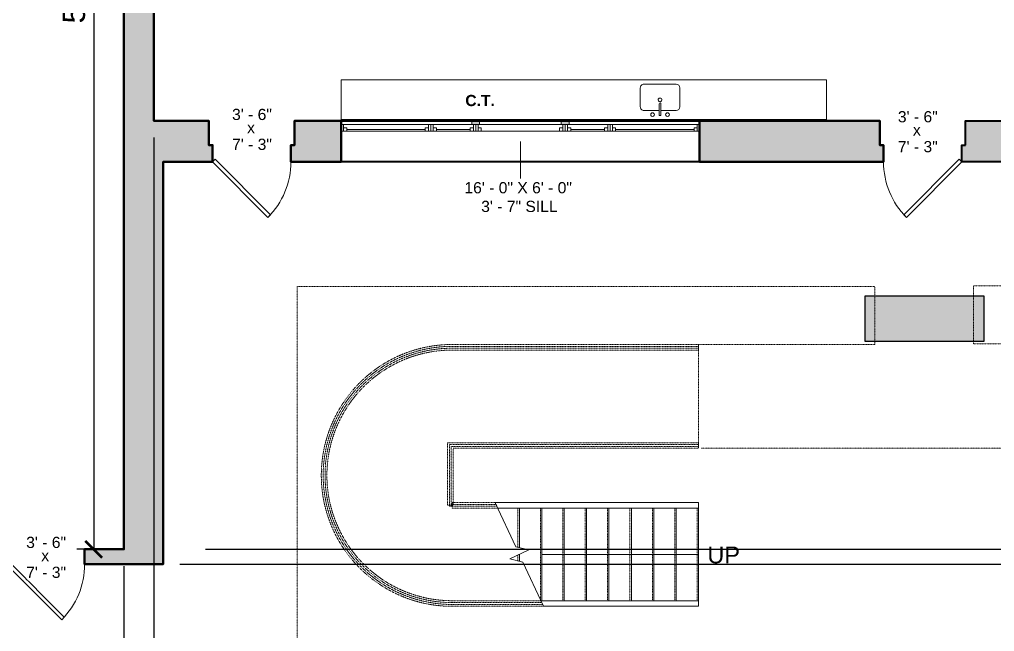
# Model space of a CAD drawing. Header units: inches. Extents: x -2078 to 106214, y -964 to 6385.
# Drawn here: x 10259 to 10781, y 4252 to 4579 of the extents above; entities that cross this region are included whole.
import ezdxf

# ---------------------------------------------------------------- set-up
doc = ezdxf.new("R2010")
doc.units = ezdxf.units.IN
doc.header["$MEASUREMENT"] = 0
doc.linetypes.add('HIDDEN2', pattern=[0.1875, 0.125, -0.0625])
for name, color, linetype, lineweight in [('A-ANNO', 2, 'Continuous', 5), ('A-ANNO-DIMS', 1, 'Continuous', 9), ('A-CASE', 4, 'Continuous', 9), ('A-COLS', 3, 'Continuous', 9), ('A-DETAIL-1', 4, 'Continuous', 40), ('A-DETL-THIN', 151, 'Continuous', 9), ('A-DOOR', 1, 'Continuous', 18), ('A-FIXT', 150, 'Continuous', 9), ('A-HIDDEN', 2, 'HIDDEN2', 18), ('A-RAILING', 4, 'Continuous', 9), ('A-STRS', 4, 'Continuous', 9), ('A-WALL', 3, 'Continuous', 40), ('A-WINDOWS', 2, 'Continuous', 18), ('S-STRS-ANNO', 31, 'Continuous', 9), ('S-STRS-MBND', 31, 'Continuous', 9)]:
    doc.layers.add(name, color=color, linetype=linetype, lineweight=lineweight)
doc.layers.add('A-HATCH', color=9, linetype='Continuous')
doc.styles.add('Arial', font='arial.ttf')
doc.styles.add('Arial_1', font='arial.ttf', dxfattribs={"height": 0.0625})
doc.styles.add('Arial_2', font='arial.ttf', dxfattribs={"height": 3})
doc.styles.add('Arial_B', font='arialbd.ttf', dxfattribs={"height": 4.5})
doc.styles.add('Jay Cad', font='arial.ttf', dxfattribs={"height": 0.125})
doc.dimstyles.new('Jay Cad - DIMS', dxfattribs={"dimtxt": 0.125, "dimasz": 0.09375, "dimexe": 0.09375, "dimexo": 0.09375, "dimgap": 0.046875, "dimtad": 1, "dimdec": 1, "dimzin": 0, "dimdsep": 46, "dimlunit": 4, "dimtxsty": 'Jay Cad', "dimblk": 'ARCHTICK', "dimcen": 0.09, "dimclrd": 1, "dimclre": 1, "dimclrt": 256, "dimadec": 0, "dimazin": 0, "dimtfac": 1, "dimtdec": 1, "dimtofl": 0, "dimtmove": 1, "dimatfit": 3, "dimfxl": 1, "dimtolj": 1, "dimtzin": 0, "dimarcsym": 0})

# ---------------------------------------------------------------- blocks, each defined once
blk = doc.blocks.new('JC_DOOR_SINGLE PANEL - SINGLE DOOR-1460585-Munger Science Center _ Ahmanson Lecture Hall-1st Floor')
at = {"layer": 'A-DOOR', "lineweight": 20}
for p, q in [((-10.11, -32.78), (19.59, -3.09)), ((21, -4.5), (-8.7, -34.2)), ((19.59, -3.09), (21, -4.5)), ((-8.7, -34.2), (-10.11, -32.78))]:
    blk.add_line(p, q, dxfattribs=at)
at = {"layer": 'A-DOOR', "lineweight": 9}
blk.add_arc((21, -4.5), 42, 180, 225, dxfattribs=at)
blk = doc.blocks.new('JC_DOOR_SINGLE PANEL - SINGLE DOOR-1460746-Munger Science Center _ Ahmanson Lecture Hall-1st Floor')
at = {"layer": 'A-DOOR', "lineweight": 20}
for p, q in [((-8.7, 34.2), (-10.11, 32.78)), ((-10.11, 32.78), (19.59, 3.09)), ((21, 4.5), (-8.7, 34.2)), ((19.59, 3.09), (21, 4.5))]:
    blk.add_line(p, q, dxfattribs=at)
at = {"layer": 'A-DOOR', "lineweight": 9}
blk.add_arc((21, 4.5), 42, 135, 180, dxfattribs=at)
blk = doc.blocks.new('JC_OPENING - 36_ x 48_-1461528-Munger Science Center _ Ahmanson Lecture Hall-1st Floor')
at = {"layer": 'A-WINDOWS'}
for p, q in [((-96.32, -11), (-96.32, 11)), ((-96.32, 11), (-26.44, 11)), ((-22.19, 11), (21.54, 11)), ((25.79, 11), (95.68, 11)), ((95.68, 11), (95.68, -11)), ((95.68, -11), (-96.32, -11))]:
    blk.add_line(p, q, dxfattribs=at)
blk = doc.blocks.new('JC_KITCHEN SINK - SINK-1465092-Munger Science Center _ Ahmanson Lecture Hall-1st Floor')
at = {"layer": 'A-FIXT'}
for p, q in [((0.12, 5.64), (-7.95, 5.64)), ((0.12, 7.89), (0.12, 2.09)), ((1.12, 7.89), (1.12, 2.09)), ((9.19, 5.64), (1.12, 5.64)), ((-9.95, 3.64), (-9.95, -6.45)), ((11.19, -6.45), (11.19, 3.64)), ((-7.95, -8.45), (9.19, -8.45))]:
    blk.add_line(p, q, dxfattribs=at)
for centre, radius, start, end in [((-7.95, 3.64), 2, 90, 180), ((-3.38, 7.89), 1, 360, 180), ((-3.38, 7.89), 1, 180, 0), ((0.62, 7.89), 0.5, 360, 180), ((4.62, 7.89), 1, 360, 180), ((4.62, 7.89), 1, 180, 360), ((9.19, 3.64), 2, 360, 90), ((0.62, 0), 1, 360, 180), ((0.62, 0), 1, 180, 0), ((0.62, 2.09), 0.5, 180, 0), ((-7.95, -6.45), 2, 180, 270), ((9.19, -6.45), 2, 270, 0)]:
    blk.add_arc(centre, radius, start, end, dxfattribs=at)
blk = doc.blocks.new('JC_DOOR_SINGLE PANEL - SINGLE DOOR-1467870-Munger Science Center _ Ahmanson Lecture Hall-1st Floor')
at = {"layer": 'A-DOOR', "lineweight": 20}
for p, q in [((-8.7, 33.7), (-10.11, 32.28)), ((-10.11, 32.28), (19.59, 2.59)), ((21, 4), (-8.7, 33.7)), ((19.59, 2.59), (21, 4))]:
    blk.add_line(p, q, dxfattribs=at)
at = {"layer": 'A-DOOR', "lineweight": 9}
blk.add_arc((21, 4), 42, 135, 180, dxfattribs=at)
blk = doc.blocks.new('Railing - Railing-1518711-Munger Science Center _ Ahmanson Lecture Hall-1st Floor')
at = {"layer": 'A-RAILING', "linetype": 'HIDDEN2'}
for p, q in [((1135.15, 46.48), (1268.65, 46.48)), ((1135.15, 13.46), (1135.15, 46.48)), ((1135.15, 46.48), (1268.65, 46.48)), ((1135.15, 13.46), (1135.15, 46.48)), ((1135.15, 46.48), (1268.65, 46.48)), ((1135.15, 13.46), (1135.15, 46.48)), ((1135.15, 46.48), (1268.65, 46.48)), ((1135.15, 13.46), (1135.15, 46.48)), ((1135.15, 46.48), (1268.65, 46.48)), ((1135.15, 13.46), (1135.15, 46.48)), ((1136.15, 45.48), (1268.65, 45.48)), ((1136.15, 14.46), (1136.15, 45.48)), ((1136.15, 45.48), (1268.65, 45.48)), ((1136.15, 14.46), (1136.15, 45.48)), ((1136.15, 45.48), (1268.65, 45.48)), ((1136.15, 14.46), (1136.15, 45.48)), ((1136.15, 45.48), (1268.65, 45.48)), ((1136.15, 14.46), (1136.15, 45.48)), ((1136.15, 45.48), (1268.65, 45.48)), ((1136.15, 14.46), (1136.15, 45.48)), ((1268.65, 46.48), (1268.65, 45.48)), ((1268.65, 46.48), (1268.65, 45.48)), ((1268.65, 46.48), (1268.65, 45.48)), ((1268.65, 46.48), (1268.65, 45.48)), ((1268.65, 46.48), (1268.65, 45.48)), ((1136.65, 13.46), (1135.15, 13.46)), ((1136.65, 13.46), (1135.15, 13.46)), ((1136.65, 13.46), (1135.15, 13.46)), ((1136.65, 13.46), (1135.15, 13.46)), ((1136.65, 13.46), (1135.15, 13.46)), ((1136.65, 14.46), (1136.15, 14.46)), ((1136.65, 14.46), (1136.15, 14.46)), ((1136.65, 14.46), (1136.15, 14.46)), ((1136.65, 14.46), (1136.15, 14.46)), ((1136.65, 14.46), (1136.15, 14.46)), ((1160.15, 14.46), (1136.65, 14.46)), ((1160.15, 14.46), (1136.65, 14.46)), ((1160.15, 14.46), (1136.65, 14.46)), ((1160.15, 14.46), (1136.65, 14.46)), ((1160.15, 14.46), (1136.65, 14.46)), ((1160.61, 13.46), (1136.65, 13.46)), ((1160.61, 13.46), (1136.65, 13.46)), ((1160.61, 13.46), (1136.65, 13.46)), ((1160.61, 13.46), (1136.65, 13.46)), ((1160.61, 13.46), (1136.65, 13.46))]:
    blk.add_line(p, q, dxfattribs=at)
at = {"layer": 'A-RAILING'}
for p, q in [((1160.15, 14.46), (1160.61, 13.46)), ((1160.15, 14.46), (1160.61, 13.46)), ((1160.15, 14.46), (1160.61, 13.46)), ((1160.15, 14.46), (1160.61, 13.46)), ((1160.15, 14.46), (1160.61, 13.46)), ((1160.3, 14.46), (1160.15, 14.46)), ((1160.69, 13.46), (1160.61, 13.46))]:
    blk.add_line(p, q, dxfattribs=at)
blk = doc.blocks.new('Railing - Railing-1518715-Munger Science Center _ Ahmanson Lecture Hall-1st Floor')
at = {"layer": 'A-RAILING', "linetype": 'HIDDEN2'}
for p, q in [((1136.65, 99.09), (1268.65, 99.09)), ((1136.65, 99.09), (1268.65, 99.09)), ((1136.65, 99.09), (1268.65, 99.09)), ((1136.65, 99.09), (1268.65, 99.09)), ((1136.65, 99.09), (1268.65, 99.09)), ((1136.65, 98.09), (1268.65, 98.09)), ((1136.65, 98.09), (1268.65, 98.09)), ((1136.65, 98.09), (1268.65, 98.09)), ((1136.65, 98.09), (1268.65, 98.09)), ((1136.65, 98.09), (1268.65, 98.09)), ((1268.65, 99.09), (1268.65, 98.09)), ((1268.65, 99.09), (1268.65, 98.09)), ((1268.65, 99.09), (1268.65, 98.09)), ((1268.65, 99.09), (1268.65, 98.09)), ((1268.65, 99.09), (1268.65, 98.09)), ((1184.61, -38.16), (1136.65, -38.16)), ((1184.61, -38.16), (1136.65, -38.16)), ((1184.61, -38.16), (1136.65, -38.16)), ((1184.61, -38.16), (1136.65, -38.16)), ((1184.61, -38.16), (1136.65, -38.16)), ((1184.99, -39.16), (1136.65, -39.16)), ((1184.99, -39.16), (1136.65, -39.16)), ((1184.99, -39.16), (1136.65, -39.16)), ((1184.99, -39.16), (1136.65, -39.16)), ((1184.99, -39.16), (1136.65, -39.16))]:
    blk.add_line(p, q, dxfattribs=at)
for points in [[(1136.65, -39.16), (1132.63, -39.16), (1124.58, -38.45), (1112.89, -35.32), (1101.91, -30.2), (1091.99, -23.25), (1083.43, -14.69), (1076.48, -4.77), (1071.36, 6.21), (1068.23, 17.9), (1067.17, 29.97), (1068.23, 42.03), (1071.36, 53.73), (1076.48, 64.71), (1083.43, 74.63), (1091.99, 83.19), (1101.91, 90.14), (1112.89, 95.25), (1124.58, 98.39), (1132.63, 99.09), (1136.65, 99.09)], [(1136.65, -39.16), (1132.63, -39.16), (1124.58, -38.45), (1112.89, -35.32), (1101.91, -30.2), (1091.99, -23.25), (1083.43, -14.69), (1076.48, -4.77), (1071.36, 6.21), (1068.23, 17.9), (1067.17, 29.97), (1068.23, 42.03), (1071.36, 53.73), (1076.48, 64.71), (1083.43, 74.63), (1091.99, 83.19), (1101.91, 90.14), (1112.89, 95.25), (1124.58, 98.39), (1132.63, 99.09), (1136.65, 99.09)], [(1136.65, -39.16), (1132.63, -39.16), (1124.58, -38.45), (1112.89, -35.32), (1101.91, -30.2), (1091.99, -23.25), (1083.43, -14.69), (1076.48, -4.77), (1071.36, 6.21), (1068.23, 17.9), (1067.17, 29.97), (1068.23, 42.03), (1071.36, 53.73), (1076.48, 64.71), (1083.43, 74.63), (1091.99, 83.19), (1101.91, 90.14), (1112.89, 95.25), (1124.58, 98.39), (1132.63, 99.09), (1136.65, 99.09)], [(1136.65, -39.16), (1132.63, -39.16), (1124.58, -38.45), (1112.89, -35.32), (1101.91, -30.2), (1091.99, -23.25), (1083.43, -14.69), (1076.48, -4.77), (1071.36, 6.21), (1068.23, 17.9), (1067.17, 29.97), (1068.23, 42.03), (1071.36, 53.73), (1076.48, 64.71), (1083.43, 74.63), (1091.99, 83.19), (1101.91, 90.14), (1112.89, 95.25), (1124.58, 98.39), (1132.63, 99.09), (1136.65, 99.09)], [(1136.65, -39.16), (1132.63, -39.16), (1124.58, -38.45), (1112.89, -35.32), (1101.91, -30.2), (1091.99, -23.25), (1083.43, -14.69), (1076.48, -4.77), (1071.36, 6.21), (1068.23, 17.9), (1067.17, 29.97), (1068.23, 42.03), (1071.36, 53.73), (1076.48, 64.71), (1083.43, 74.63), (1091.99, 83.19), (1101.91, 90.14), (1112.89, 95.25), (1124.58, 98.39), (1132.63, 99.09), (1136.65, 99.09)], [(1136.65, -38.16), (1132.69, -38.16), (1124.76, -37.46), (1113.23, -34.37), (1102.41, -29.33), (1092.64, -22.48), (1084.2, -14.05), (1077.35, -4.27), (1072.31, 6.55), (1069.22, 18.08), (1068.18, 29.97), (1069.22, 41.86), (1072.31, 53.39), (1077.35, 64.2), (1084.2, 73.98), (1092.64, 82.42), (1102.41, 89.27), (1113.23, 94.31), (1124.76, 97.4), (1132.69, 98.09), (1136.65, 98.09)], [(1136.65, -38.16), (1132.69, -38.16), (1124.76, -37.46), (1113.23, -34.37), (1102.41, -29.33), (1092.64, -22.48), (1084.2, -14.05), (1077.35, -4.27), (1072.31, 6.55), (1069.22, 18.08), (1068.18, 29.97), (1069.22, 41.86), (1072.31, 53.39), (1077.35, 64.2), (1084.2, 73.98), (1092.64, 82.42), (1102.41, 89.27), (1113.23, 94.31), (1124.76, 97.4), (1132.69, 98.09), (1136.65, 98.09)], [(1136.65, -38.16), (1132.69, -38.16), (1124.76, -37.46), (1113.23, -34.37), (1102.41, -29.33), (1092.64, -22.48), (1084.2, -14.05), (1077.35, -4.27), (1072.31, 6.55), (1069.22, 18.08), (1068.18, 29.97), (1069.22, 41.86), (1072.31, 53.39), (1077.35, 64.2), (1084.2, 73.98), (1092.64, 82.42), (1102.41, 89.27), (1113.23, 94.31), (1124.76, 97.4), (1132.69, 98.09), (1136.65, 98.09)], [(1136.65, -38.16), (1132.69, -38.16), (1124.76, -37.46), (1113.23, -34.37), (1102.41, -29.33), (1092.64, -22.48), (1084.2, -14.05), (1077.35, -4.27), (1072.31, 6.55), (1069.22, 18.08), (1068.18, 29.97), (1069.22, 41.86), (1072.31, 53.39), (1077.35, 64.2), (1084.2, 73.98), (1092.64, 82.42), (1102.41, 89.27), (1113.23, 94.31), (1124.76, 97.4), (1132.69, 98.09), (1136.65, 98.09)], [(1136.65, -38.16), (1132.69, -38.16), (1124.76, -37.46), (1113.23, -34.37), (1102.41, -29.33), (1092.64, -22.48), (1084.2, -14.05), (1077.35, -4.27), (1072.31, 6.55), (1069.22, 18.08), (1068.18, 29.97), (1069.22, 41.86), (1072.31, 53.39), (1077.35, 64.2), (1084.2, 73.98), (1092.64, 82.42), (1102.41, 89.27), (1113.23, 94.31), (1124.76, 97.4), (1132.69, 98.09), (1136.65, 98.09)]]:
    blk.add_open_spline(points, degree=3, dxfattribs=at)
blk = doc.blocks.new('Top Rail Type - Top Rail_Internal_-1518725-Munger Science Center _ Ahmanson Lecture Hall-1st Floor')
at = {"layer": 'A-RAILING', "linetype": 'HIDDEN2'}
for p, q in [((1134.15, 47.48), (1268.65, 47.48)), ((1134.15, 13.96), (1134.15, 47.48)), ((1268.65, 47.48), (1268.65, 44.48)), ((1137.15, 44.48), (1268.65, 44.48)), ((1137.15, 13.96), (1137.15, 44.48)), ((1134.15, 13.96), (1137.15, 13.96)), ((1136.65, 12.46), (1136.65, 15.46)), ((1159.91, 15.46), (1136.65, 15.46)), ((1161.08, 12.46), (1136.65, 12.46))]:
    blk.add_line(p, q, dxfattribs=at)
at = {"layer": 'A-RAILING'}
for p, q in [((1159.91, 15.46), (1159.91, 14.96)), ((1268.65, 15.46), (1159.91, 15.46)), ((1159.91, 14.96), (1161.08, 12.46)), ((1268.65, 12.46), (1161.08, 12.46)), ((1268.65, 12.46), (1268.65, 15.46))]:
    blk.add_line(p, q, dxfattribs=at)
blk = doc.blocks.new('Top Rail Type - Top Rail_Internal_-1518738-Munger Science Center _ Ahmanson Lecture Hall-1st Floor')
at = {"layer": 'A-RAILING', "linetype": 'HIDDEN2'}
for p, q in [((1136.65, 100.09), (1268.65, 100.09)), ((1268.65, 100.09), (1268.65, 97.09)), ((1136.65, 97.09), (1268.65, 97.09)), ((1184.22, -37.16), (1136.65, -37.16)), ((1185.38, -40.16), (1136.65, -40.16))]:
    blk.add_line(p, q, dxfattribs=at)
at = {"layer": 'A-RAILING'}
for p, q in [((1184.22, -37.16), (1185.38, -39.66)), ((1268.65, -37.16), (1184.22, -37.16)), ((1185.38, -39.66), (1185.38, -40.16)), ((1268.65, -40.16), (1185.38, -40.16)), ((1268.65, -40.16), (1268.65, -37.16))]:
    blk.add_line(p, q, dxfattribs=at)
at = {"layer": 'A-RAILING', "linetype": 'HIDDEN2'}
for points in [[(1136.65, -40.16), (1132.68, -40.16), (1124.74, -39.48), (1113.18, -36.47), (1102.28, -31.55), (1092.38, -24.85), (1083.75, -16.59), (1076.65, -6.98), (1071.27, 3.7), (1067.77, 15.12), (1066.25, 26.98), (1066.76, 38.92), (1069.28, 50.6), (1073.45, 61), (1078.79, 69.98), (1084.84, 77.55), (1091.88, 84.23), (1099.77, 89.87), (1108.35, 94.37), (1117.48, 97.65), (1126.97, 99.65), (1133.42, 100.09), (1136.65, 100.09)], [(1136.65, -37.16), (1132.85, -37.16), (1125.25, -36.51), (1114.18, -33.63), (1103.75, -28.92), (1094.28, -22.51), (1086.02, -14.59), (1079.21, -5.4), (1074.06, 4.82), (1070.71, 15.76), (1069.26, 27.1), (1069.75, 38.53), (1072.16, 49.72), (1076.16, 59.67), (1081.26, 68.27), (1087.06, 75.52), (1093.79, 81.91), (1101.34, 87.31), (1109.56, 91.62), (1118.3, 94.76), (1127.39, 96.67), (1133.56, 97.09), (1136.65, 97.09)]]:
    blk.add_open_spline(points, degree=3, knots=[0, 0, 0, 0, 0.169816, 0.339632, 0.509447, 0.679263, 0.849079, 1.018895, 1.188711, 1.358527, 1.528342, 1.698158, 1.867974, 2.03779, 2.175765, 2.313741, 2.451716, 2.589691, 2.727667, 2.865642, 3.003617, 3.141593, 3.141593, 3.141593, 3.141593], dxfattribs=at)
blk = doc.blocks.new('JC- existing door Tag_quad - JC- existing door Tag_quad-839775-Munger Science Center _ Ahmanson Lecture Hall-1st Floor')
at = {"layer": 'A-ANNO', "insert": (-0.0234, 0.0378), "char_height": 0.0625, "width": 0.0505, "attachment_point": 1, "style": 'Arial_1', "bg_fill": 3, "box_fill_scale": 1.25, "bg_fill_color": 256, "bg_fill_true_color": 13158600, "bg_fill_transparency": 0}
blk.add_mtext('x', dxfattribs=at)
blk = doc.blocks.new('_ArchTick')
at = {"color": 0, "linetype": 'ByBlock', "const_width": 0.15}
blk.add_lwpolyline([(-0.5, -0.5), (0.5, 0.5)], dxfattribs=at)
blk = doc.blocks.new('*D3349')
at = {"layer": 'A-ANNO-DIMS', "color": 1, "lineweight": -2, "transparency": 16777216}
for p, q in [((10330.56, 4516.19), (10330.56, 4080.18)), ((10955.56, 4516.19), (10955.56, 4080.18)), ((10330.56, 4089.18), (10955.56, 4089.18))]:
    blk.add_line(p, q, dxfattribs=at)
at = {"layer": 'Defpoints', "color": 0, "transparency": 16777216}
for p in [(10330.56, 4525.19), (10955.56, 4525.19), (10955.56, 4089.18)]:
    blk.add_point(p, dxfattribs=at)
at = {"layer": 'A-ANNO-DIMS', "color": 1, "lineweight": -2, "transparency": 16777216, "xscale": 9, "yscale": 9, "zscale": 9, "rotation": 180}
blk.add_blockref('_ArchTick', (10330.56, 4089.18), dxfattribs=at)
at = {"layer": 'A-ANNO-DIMS', "color": 1, "lineweight": -2, "transparency": 16777216, "xscale": 9, "yscale": 9, "zscale": 9}
blk.add_blockref('_ArchTick', (10955.56, 4089.18), dxfattribs=at)
at = {"layer": 'A-ANNO-DIMS', "color": 2, "transparency": 16777216, "insert": (10643.06, 4099.81), "char_height": 12, "width": 0.9747, "attachment_point": 5, "style": 'Jay Cad'}
blk.add_mtext('\\A1;52\'-1"', dxfattribs=at)
blk = doc.blocks.new('*D3350')
at = {"layer": 'A-ANNO-DIMS', "color": 1, "lineweight": -2, "transparency": 16777216}
for p, q in [((9938.06, 4286.69), (9938.06, 4080.18)), ((10314.56, 4286.69), (10314.56, 4080.18)), ((9938.06, 4089.18), (10314.56, 4089.18))]:
    blk.add_line(p, q, dxfattribs=at)
at = {"layer": 'Defpoints', "color": 0, "transparency": 16777216}
for p in [(9938.06, 4295.69), (10314.56, 4295.69), (10314.56, 4089.18)]:
    blk.add_point(p, dxfattribs=at)
at = {"layer": 'A-ANNO-DIMS', "color": 1, "lineweight": -2, "transparency": 16777216, "xscale": 9, "yscale": 9, "zscale": 9, "rotation": 180}
blk.add_blockref('_ArchTick', (9938.06, 4089.18), dxfattribs=at)
at = {"layer": 'A-ANNO-DIMS', "color": 1, "lineweight": -2, "transparency": 16777216, "xscale": 9, "yscale": 9, "zscale": 9}
blk.add_blockref('_ArchTick', (10314.56, 4089.18), dxfattribs=at)
at = {"layer": 'A-ANNO-DIMS', "color": 2, "transparency": 16777216, "insert": (10126.31, 4107.83), "char_height": 12, "width": 1.4974, "attachment_point": 5, "style": 'Jay Cad'}
blk.add_mtext('\\A1;31\'-4{\\H1x;\\S1/2;}"', dxfattribs=at)
blk = doc.blocks.new('*D3359')
at = {"layer": 'A-ANNO-DIMS', "color": 1, "lineweight": -2, "transparency": 16777216}
for p, q in [((10977.56, 4494.19), (10977.56, 4056.18)), ((8747.72, 4278.69), (8747.72, 4056.18)), ((8747.72, 4065.18), (10977.56, 4065.18))]:
    blk.add_line(p, q, dxfattribs=at)
at = {"layer": 'Defpoints', "color": 0, "transparency": 16777216}
for p in [(10977.56, 4503.19), (8747.72, 4287.69), (10977.56, 4065.18)]:
    blk.add_point(p, dxfattribs=at)
at = {"layer": 'A-ANNO-DIMS', "color": 1, "lineweight": -2, "transparency": 16777216, "xscale": 9, "yscale": 9, "zscale": 9, "rotation": 180}
blk.add_blockref('_ArchTick', (8747.72, 4065.18), dxfattribs=at)
at = {"layer": 'A-ANNO-DIMS', "color": 1, "lineweight": -2, "transparency": 16777216, "xscale": 9, "yscale": 9, "zscale": 9}
blk.add_blockref('_ArchTick', (10977.56, 4065.18), dxfattribs=at)
at = {"layer": 'A-ANNO-DIMS', "color": 2, "transparency": 16777216, "insert": (9862.64, 4075.81), "char_height": 12, "width": 2.0166, "attachment_point": 5, "style": 'Jay Cad'}
blk.add_mtext('\\A1;185\'-10"', dxfattribs=at)
blk = doc.blocks.new('*D3362')
at = {"layer": 'A-ANNO-DIMS', "color": 1, "lineweight": -2, "transparency": 16777216}
for p, q in [((10986.56, 4503.19), (11114.51, 4503.19)), ((11105.51, 4295.69), (11105.51, 4503.19)), ((10358.38, 4295.69), (11114.51, 4295.69))]:
    blk.add_line(p, q, dxfattribs=at)
at = {"layer": 'Defpoints', "color": 0, "transparency": 16777216}
for p in [(10977.56, 4503.19), (11105.51, 4503.19), (10349.38, 4295.69)]:
    blk.add_point(p, dxfattribs=at)
at = {"layer": 'A-ANNO-DIMS', "color": 1, "lineweight": -2, "transparency": 16777216, "xscale": 9, "yscale": 9, "zscale": 9}
for p, rotation in [((11105.51, 4503.19), 90), ((11105.51, 4295.69), 270)]:
    blk.add_blockref('_ArchTick', p, dxfattribs=dict(at, rotation=rotation))
at = {"layer": 'A-ANNO-DIMS', "color": 2, "transparency": 16777216, "insert": (11086.85, 4399.44), "char_height": 12, "width": 1.4974, "attachment_point": 5, "rotation": 90, "style": 'Jay Cad'}
blk.add_mtext('\\A1;17\'-3{\\H1x;\\S1/2;}"', dxfattribs=at)
blk = doc.blocks.new('*D3364')
at = {"layer": 'A-ANNO-DIMS', "color": 1, "lineweight": -2, "transparency": 16777216}
for p, q in [((10727.06, 5042.69), (11138.51, 5042.69)), ((11129.51, 5042.69), (11129.51, 4287.69)), ((10344.56, 4287.69), (11138.51, 4287.69))]:
    blk.add_line(p, q, dxfattribs=at)
at = {"layer": 'Defpoints', "color": 0, "transparency": 16777216}
for p in [(10718.06, 5042.69), (10335.56, 4287.69), (11129.51, 4287.69)]:
    blk.add_point(p, dxfattribs=at)
at = {"layer": 'A-ANNO-DIMS', "color": 1, "lineweight": -2, "transparency": 16777216, "xscale": 9, "yscale": 9, "zscale": 9}
for p, rotation in [((11129.51, 5042.69), 90), ((11129.51, 4287.69), 270)]:
    blk.add_blockref('_ArchTick', p, dxfattribs=dict(at, rotation=rotation))
at = {"layer": 'A-ANNO-DIMS', "color": 2, "transparency": 16777216, "insert": (11118.88, 4665.19), "char_height": 12, "width": 1.1478, "attachment_point": 5, "rotation": 90, "style": 'Jay Cad'}
blk.add_mtext('\\A1;62\'-11"', dxfattribs=at)
blk = doc.blocks.new('*D3375')
at = {"layer": 'A-ANNO-DIMS', "color": 1, "lineweight": -2, "transparency": 16777216}
for p, q in [((10297.92, 4901.69), (10289.43, 4901.69)), ((10298.43, 4901.69), (10298.43, 4295.69)), ((10297.92, 4295.69), (10289.43, 4295.69))]:
    blk.add_line(p, q, dxfattribs=at)
at = {"layer": 'Defpoints', "color": 0, "transparency": 16777216}
for p in [(10306.92, 4901.69), (10298.43, 4295.69), (10306.92, 4295.69)]:
    blk.add_point(p, dxfattribs=at)
at = {"layer": 'A-ANNO-DIMS', "color": 1, "lineweight": -2, "transparency": 16777216, "xscale": 9, "yscale": 9, "zscale": 9}
for p, rotation in [((10298.43, 4901.69), 90), ((10298.43, 4295.69), 270)]:
    blk.add_blockref('_ArchTick', p, dxfattribs=dict(at, rotation=rotation))
at = {"layer": 'A-ANNO-DIMS', "color": 2, "transparency": 16777216, "insert": (10287.8, 4598.69), "char_height": 12, "width": 0.9747, "attachment_point": 5, "rotation": 90, "style": 'Jay Cad'}
blk.add_mtext('\\A1;50\'-6"', dxfattribs=at)

msp = doc.modelspace()

# ---------------------------------------------------------------- hatches: boundary and pattern name
at = {"layer": 'A-DETAIL-1'}
h = msp.add_hatch(color=250, dxfattribs=at)
h.paths.add_polyline_path([(10505.193, 4523.192), (10505.193, 4525.192), (10500.943, 4525.192), (10500.943, 4523.192)])
h.paths.add_polyline_path([(10553.174, 4523.192), (10553.174, 4525.192), (10548.924, 4525.192), (10548.924, 4523.192)])

# ---------------------------------------------------------------- linework, layer by layer
at = {"layer": 'A-ANNO'}
msp.add_line((10527.058, 4514.192), (10527.154, 4494.36), dxfattribs=at)
at = {"layer": 'A-CASE'}
for p, q in [((10691.058, 4547.192), (10431.058, 4547.192)), ((10431.058, 4547.192), (10431.058, 4525.045)), ((10691.058, 4547.192), (10691.058, 4525.192)), ((10431.058, 4525.942), (10691.058, 4525.942))]:
    msp.add_line(p, q, dxfattribs=at)
at = {"layer": 'A-COLS', "lineweight": 30}
for p, q in [((10775.558, 4431.192), (10711.558, 4431.192)), ((10711.558, 4431.192), (10711.558, 4407.192)), ((10775.558, 4407.192), (10775.558, 4431.192)), ((10711.558, 4407.192), (10775.558, 4407.192))]:
    msp.add_line(p, q, dxfattribs=at)
at = {"layer": 'A-DETL-THIN'}
for p, q in [((10505.193, 4525.192), (10500.943, 4525.192)), ((10500.943, 4525.192), (10500.943, 4523.192)), ((10505.193, 4523.192), (10505.193, 4525.192)), ((10553.174, 4525.192), (10548.924, 4525.192)), ((10548.924, 4525.192), (10548.924, 4523.192)), ((10553.174, 4523.192), (10553.174, 4525.192)), ((10500.943, 4523.192), (10505.193, 4523.192)), ((10548.924, 4523.192), (10553.174, 4523.192))]:
    msp.add_line(p, q, dxfattribs=at)
at = {"layer": 'A-HIDDEN', "lineweight": 20}
msp.add_lwpolyline([(10623.822, 4349.788), (10786.505, 4349.788), (10786.505, 4405.742), (10769.861, 4405.742), (10769.861, 4436.877), (10786.505, 4436.877), (10786.505, 4503.192)], dxfattribs=at)
at = {"layer": 'A-STRS'}
for p, q in [((10513.94, 4320.271), (10513.746, 4320.271)), ((10514.48, 4318.697), (10514.48, 4318.771)), ((10526.48, 4296.579), (10526.48, 4317.771)), ((10538.48, 4268.155), (10538.48, 4317.771)), ((10550.48, 4268.155), (10550.48, 4317.771)), ((10562.48, 4268.155), (10562.48, 4317.771)), ((10574.48, 4268.155), (10574.48, 4317.771)), ((10586.48, 4268.155), (10586.48, 4317.771)), ((10598.48, 4268.155), (10598.48, 4317.771)), ((10610.48, 4268.155), (10610.48, 4317.771)), ((10622.48, 4268.155), (10622.48, 4317.771)), ((10526.48, 4289.347), (10526.48, 4292.963))]:
    msp.add_line(p, q, dxfattribs=at)
at = {"layer": 'A-STRS', "linetype": 'HIDDEN2'}
for p, q in [((10525.73, 4296.761), (10525.73, 4317.771)), ((10537.73, 4268.837), (10537.73, 4317.771)), ((10549.73, 4268.155), (10549.73, 4317.771)), ((10561.73, 4268.155), (10561.73, 4317.771)), ((10573.73, 4268.155), (10573.73, 4317.771)), ((10585.73, 4268.155), (10585.73, 4317.771)), ((10597.73, 4268.155), (10597.73, 4317.771)), ((10609.73, 4268.155), (10609.73, 4317.771)), ((10621.73, 4268.155), (10621.73, 4317.771)), ((10525.73, 4289.529), (10525.73, 4292.613))]:
    msp.add_line(p, q, dxfattribs=at)
at = {"layer": 'A-WALL'}
for p, q in [((10431.058, 4525.192), (10623.058, 4525.192)), ((10623.058, 4503.192), (10431.058, 4503.192))]:
    msp.add_line(p, q, dxfattribs=at)
at = {"layer": 'A-WALL', "lineweight": 50}
for points in [[(10293.558, 4295.692), (10293.558, 4287.692), (10335.558, 4287.692), (10335.558, 4503.192), (10362.058, 4503.192), (10362.058, 4512.192), (10360.058, 4512.192), (10360.058, 4525.192), (10330.558, 4525.192), (10330.558, 4901.692), (10336.558, 4901.692), (10336.558, 4909.692), (10308.558, 4909.692), (10308.558, 4901.692), (10314.558, 4901.692), (10314.558, 4295.692)], [(10431.058, 4503.192), (10431.058, 4525.192), (10406.058, 4525.192), (10406.058, 4512.192), (10404.058, 4512.192), (10404.058, 4503.192)], [(10623.058, 4525.192), (10719.558, 4525.192), (10719.558, 4512.192), (10721.558, 4512.192), (10721.558, 4503.192), (10623.058, 4503.192)]]:
    msp.add_lwpolyline(points, close=True, dxfattribs=at)
at = {"layer": 'A-WALL'}
msp.add_lwpolyline([(10765.558, 4512.192), (10765.558, 4525.192), (10887.558, 4525.192), (10887.558, 4503.192), (10763.558, 4503.192), (10763.558, 4512.192)], close=True, dxfattribs=at)
at = {"layer": 'A-WINDOWS'}
for p, q in [((10431.058, 4523.192), (10432.308, 4523.192)), ((10431.058, 4523.192), (10431.058, 4519.692)), ((10431.058, 4519.692), (10432.308, 4519.692)), ((10432.308, 4523.192), (10432.308, 4519.692)), ((10432.308, 4523.192), (10477.815, 4523.192)), ((10432.308, 4521.442), (10434.058, 4521.442)), ((10434.058, 4519.692), (10432.308, 4519.692)), ((10434.058, 4521.442), (10434.058, 4519.692)), ((10476.065, 4520.567), (10434.058, 4520.567)), ((10434.058, 4519.692), (10476.065, 4519.692)), ((10477.815, 4521.442), (10476.065, 4521.442)), ((10476.065, 4521.442), (10476.065, 4519.692)), ((10476.065, 4519.692), (10477.815, 4519.692)), ((10477.815, 4523.192), (10479.065, 4523.192)), ((10477.815, 4523.192), (10477.815, 4519.692)), ((10477.815, 4519.692), (10479.065, 4519.692)), ((10479.065, 4523.192), (10479.065, 4519.692)), ((10479.065, 4523.192), (10480.315, 4523.192)), ((10479.065, 4523.192), (10479.065, 4519.692)), ((10479.065, 4519.692), (10480.315, 4519.692)), ((10480.315, 4523.192), (10480.315, 4519.692)), ((10480.315, 4523.192), (10501.818, 4523.192)), ((10480.315, 4521.442), (10482.065, 4521.442)), ((10482.065, 4519.692), (10480.315, 4519.692)), ((10482.065, 4521.442), (10482.065, 4519.692)), ((10500.068, 4520.567), (10482.065, 4520.567)), ((10482.065, 4519.692), (10500.068, 4519.692)), ((10501.818, 4521.442), (10500.068, 4521.442)), ((10500.068, 4521.442), (10500.068, 4519.692)), ((10500.068, 4519.692), (10501.818, 4519.692)), ((10501.818, 4523.192), (10503.068, 4523.192)), ((10501.818, 4523.192), (10501.818, 4519.692)), ((10501.818, 4519.692), (10503.068, 4519.692)), ((10503.068, 4523.192), (10503.068, 4519.692)), ((10503.068, 4523.192), (10551.049, 4523.192)), ((10551.049, 4519.692), (10503.068, 4519.692)), ((10504.318, 4523.192), (10504.318, 4519.692)), ((10504.318, 4521.442), (10506.068, 4521.442)), ((10506.068, 4521.442), (10506.068, 4519.692)), ((10549.799, 4521.442), (10548.049, 4521.442)), ((10548.049, 4521.442), (10548.049, 4519.692)), ((10549.799, 4523.192), (10549.799, 4519.692)), ((10551.049, 4523.192), (10552.299, 4523.192)), ((10551.049, 4523.192), (10551.049, 4519.692)), ((10551.049, 4523.192), (10551.049, 4519.692)), ((10551.049, 4519.692), (10552.299, 4519.692)), ((10552.299, 4523.192), (10552.299, 4519.692)), ((10552.299, 4523.192), (10573.802, 4523.192)), ((10552.299, 4521.442), (10554.049, 4521.442)), ((10554.049, 4519.692), (10552.299, 4519.692)), ((10554.049, 4521.442), (10554.049, 4519.692)), ((10572.052, 4520.567), (10554.049, 4520.567)), ((10554.049, 4519.692), (10572.052, 4519.692)), ((10573.802, 4521.442), (10572.052, 4521.442)), ((10572.052, 4521.442), (10572.052, 4519.692)), ((10572.052, 4519.692), (10573.802, 4519.692)), ((10573.802, 4523.192), (10575.052, 4523.192)), ((10573.802, 4523.192), (10573.802, 4519.692)), ((10573.802, 4519.692), (10575.052, 4519.692)), ((10575.052, 4523.192), (10576.302, 4523.192)), ((10575.052, 4523.192), (10575.052, 4519.692)), ((10575.052, 4523.192), (10575.052, 4519.692)), ((10575.052, 4519.692), (10576.302, 4519.692)), ((10576.302, 4523.192), (10576.302, 4519.692)), ((10576.302, 4523.192), (10621.808, 4523.192)), ((10576.302, 4521.442), (10578.052, 4521.442)), ((10578.052, 4519.692), (10576.302, 4519.692)), ((10578.052, 4521.442), (10578.052, 4519.692)), ((10620.058, 4520.567), (10578.052, 4520.567)), ((10578.052, 4519.692), (10620.058, 4519.692)), ((10621.808, 4521.442), (10620.058, 4521.442)), ((10620.058, 4521.442), (10620.058, 4519.692)), ((10620.058, 4519.692), (10621.808, 4519.692)), ((10621.808, 4523.192), (10623.058, 4523.192)), ((10621.808, 4523.192), (10621.808, 4519.692)), ((10621.808, 4519.692), (10623.058, 4519.692)), ((10623.058, 4523.192), (10623.058, 4519.692))]:
    msp.add_line(p, q, dxfattribs=at)
at = {"layer": 'S-STRS-ANNO'}
for p, q in [((10550.48, 4292.963), (10538.48, 4292.963)), ((10562.48, 4292.963), (10550.48, 4292.963)), ((10574.48, 4292.963), (10562.48, 4292.963)), ((10586.48, 4292.963), (10574.48, 4292.963)), ((10598.48, 4292.963), (10586.48, 4292.963)), ((10610.48, 4292.963), (10598.48, 4292.963)), ((10622.48, 4292.963), (10610.48, 4292.963))]:
    msp.add_line(p, q, dxfattribs=at)
at = {"layer": 'S-STRS-MBND'}
for p, q in [((10513.746, 4320.271), (10524.578, 4297.041)), ((10531.578, 4295.34), (10521.382, 4290.586)), ((10524.578, 4297.041), (10531.578, 4295.34)), ((10521.382, 4290.586), (10528.382, 4288.884)), ((10528.382, 4288.884), (10539.214, 4265.655))]:
    msp.add_line(p, q, dxfattribs=at)

# ---------------------------------------------------------------- block references
at = {"layer": 'A-DOOR', "rotation": 180}
msp.add_blockref('JC_DOOR_SINGLE PANEL - SINGLE DOOR-1460746-Munger Science Center _ Ahmanson Lecture Hall-1st Floor', (10383.058, 4507.692), dxfattribs=at)
at = {"layer": 'A-FIXT', "rotation": 180}
msp.add_blockref('JC_KITCHEN SINK - SINK-1465092-Munger Science Center _ Ahmanson Lecture Hall-1st Floor', (10602.459, 4536.362), dxfattribs=at)
at = {"layer": 'A-RAILING'}
for name in ['Top Rail Type - Top Rail_Internal_-1518738-Munger Science Center _ Ahmanson Lecture Hall-1st Floor', 'Railing - Railing-1518715-Munger Science Center _ Ahmanson Lecture Hall-1st Floor', 'Top Rail Type - Top Rail_Internal_-1518725-Munger Science Center _ Ahmanson Lecture Hall-1st Floor', 'Railing - Railing-1518711-Munger Science Center _ Ahmanson Lecture Hall-1st Floor']:
    msp.add_blockref(name, (9353.831, 4305.312), dxfattribs=at)
at = {"layer": 'A-WINDOWS'}
msp.add_blockref('JC_OPENING - 36_ x 48_-1461528-Munger Science Center _ Ahmanson Lecture Hall-1st Floor', (10527.381, 4514.192), dxfattribs=at)

# ---------------------------------------------------------------- texts
at = {"layer": 'A-ANNO', "char_height": 6, "attachment_point": 1}
for s, insert, width, style in [('C.T.', (10497.497, 4539.08), 19.998, 'Arial_B'), ('16\' - 0" X 6\' - 0"', (10497.031, 4492.36), 72.72, 'Arial_2'), ('3\' - 7" SILL', (10506.031, 4482.36), 51.207, 'Arial_2')]:
    msp.add_mtext(s, dxfattribs=dict(at, insert=insert, width=width, style=style))
at = {"layer": 'A-ANNO', "char_height": 6, "width": 26.967, "attachment_point": 1, "style": 'Arial_2', "bg_fill": 3, "box_fill_scale": 1.25, "bg_fill_color": 256, "bg_fill_true_color": 13158600, "bg_fill_transparency": 0}
for s, insert in [('3\' - 6"', (10372.538, 4531.625)), ('3\' - 6"', (10729.278, 4530.389)), ('7\' - 3"', (10372.538, 4515.603)), ('7\' - 3"', (10729.278, 4514.367)), ('3\' - 6"', (10262.249, 4302.398)), ('7\' - 3"', (10262.249, 4286.375))]:
    msp.add_mtext(s, dxfattribs=dict(at, insert=insert))
at = {"layer": 'A-ANNO', "insert": (10627.202, 4297.171), "char_height": 9, "width": 20.85096, "attachment_point": 1, "line_spacing_factor": 0.941778, "style": 'Arial'}
msp.add_mtext('UP', dxfattribs=at)

# ---------------------------------------------------------------- next in the draw order: hatches: boundary and pattern name
at = {"layer": 'A-HATCH'}
h = msp.add_hatch(color=256, dxfattribs=at)
h.dxf.hatch_style = 1
h.paths.add_polyline_path([(7442.991, 4443.066), (7810.847, 4519.174), (7832.61, 4527.095), (7823.924, 4549.725), (7859.83, 4562.794), (7868.12, 4540.019), (7892.552, 4548.912), (7890.158, 4555.49), (7872.303, 4548.991), (7863.753, 4572.483), (7857.175, 4570.089), (7857.778, 4568.432), (7816.134, 4553.274), (7824.462, 4531.578), (7808.931, 4525.925), (7476.345, 4457.115), (7475.837, 4458.511), (7848.428, 4594.123), (7848.967, 4592.642), (7855.544, 4595.036), (7852.269, 4604.035), (7678.423, 4540.76), (7658.154, 4596.449), (7648.757, 4593.029), (7656.731, 4571.122), (7599.879, 4550.43), (7594.228, 4565.956), (7455.154, 4515.337), (7457.206, 4509.699), (7469.086, 4477.058), (7478.721, 4467.726), (7473.212, 4465.721), (7466.659, 4463.335), (7411.157, 4443.134), (7398.6, 4439.096), (7411.056, 4404.872), (7436.487, 4414.128), (7437.341, 4409.241), (7438.216, 4404.358), (7449.009, 4406.49), (7445.851, 4424.754)], flags=17)
h.paths.add_polyline_path([(7305.921, 4509.999), (7635.338, 4629.897), (7636.444, 4626.858), (7645.841, 4630.278), (7643.538, 4636.606), (7690.993, 4653.878), (7688.599, 4660.456), (7641.144, 4643.184), (7621.136, 4698.156), (7708.058, 4729.792), (7728.066, 4674.82), (7722.428, 4672.768), (7724.822, 4666.19), (7737.038, 4670.637), (7714.635, 4732.187), (8526.53, 5027.692), (9158.058, 5027.692), (9158.058, 5014.692), (9166.058, 5014.692), (9166.058, 5027.692), (10710.058, 5027.692), (10710.058, 4967.192), (10718.058, 4967.192), (10718.058, 4990.417), (10787.566, 4990.417), (10787.566, 4977.605), (10953.618, 4977.605), (10953.618, 4983.605), (10793.566, 4983.605), (10793.566, 4996.417), (10718.058, 4996.417), (10718.058, 5042.692), (8550.199, 5042.692), (7613.446, 4701.742), (7637.045, 4636.903), (7298.242, 4513.589), (7442.023, 4116.122), (7430.522, 4111.961), (7430.522, 3959.561), (7442.522, 3959.561), (7442.522, 4109.922), (7449.706, 4112.521)])
h.paths.add_polyline_path([(7455.986, 4371.173), (7445.194, 4369.041, 0.0691577), (7553.668, 4070.742), (7563.309, 4076.04, -0.0690822)], flags=17)
h.paths.add_polyline_path([(7589.831, 4028.68), (7580.647, 4044.49), (7571.005, 4039.192), (7573.37, 4035.064), (7575.752, 4030.945), (7550.14, 4021.623), (7562.639, 3987.281), (7652.949, 4020.151), (7651.19, 4024.983), (7693.927, 4047.907), (7698.054, 4036.567), (7855.922, 4094.027), (7850.282, 4109.525), (7893.018, 4132.449), (7901.028, 4110.444), (7991.238, 4143.278), (7972.966, 4193.48), (7978.369, 4195.446), (7974.265, 4206.723), (7931.078, 4191.004), (7599.267, 4013.018)], flags=17)
h.paths.add_polyline_path([(7962.832, 4604.342), (7960.438, 4610.919), (7936.006, 4602.027), (7925.745, 4630.218), (7910.71, 4624.745), (7930.564, 4570.196), (7923.986, 4567.802), (7926.381, 4561.224), (7932.958, 4563.619), (8052.495, 4235.196), (8041.923, 4231.348), (8046.027, 4220.072), (8051.9, 4222.21), (8119.518, 4036.432), (8139.251, 4043.615), (8054.516, 4276.423), (8083.646, 4287.026), (8081.594, 4292.664), (8052.464, 4282.062), (7938.4, 4595.449)], flags=17)
h.paths.add_polyline_path([(8154.984, 4000.389), (8135.251, 3993.206), (8144.058, 3969.009), (8186.344, 3984.4), (8183.608, 3991.918), (8161.055, 3983.709)], flags=17)
h.paths.add_polyline_path([(8250.711, 4007.832), (8235.676, 4002.36), (8232.942, 4009.874), (8223.075, 4006.282), (8225.811, 3998.765), (8228.16, 3999.62), (8236.189, 3977.562), (8258.741, 3985.77)], flags=17)
h.paths.add_polyline_path([(8453.557, 4082.059), (8456.846, 4083.256), (8454.11, 4090.774), (8443.304, 4086.841), (8446.168, 4078.972), (8431.132, 4073.5), (8439.302, 4051.054, 0.0010681), (8439.906, 4051.709), (8461.715, 4059.647)], flags=17)
h.paths.add_polyline_path([(8507.849, 4153.642), (8634.189, 4199.626), (8601.965, 4288.161), (8647.588, 4304.767), (8640.677, 4323.755), (8642.557, 4324.439), (8639.479, 4332.896), (8637.599, 4332.212), (8564.749, 4532.366), (8556.292, 4529.288), (8565.013, 4505.326), (8549.978, 4499.854), (8551.688, 4495.155), (8566.723, 4500.628), (8631.194, 4323.496), (8480.843, 4268.772), (8429.359, 4410.223), (8425.601, 4408.855), (8391.408, 4502.797), (8484.908, 4536.828), (8506.113, 4478.567), (8509.872, 4479.935), (8485.246, 4547.593), (8542.098, 4568.286), (8543.979, 4563.117), (8552.436, 4566.195), (8546.28, 4583.11), (8537.823, 4580.032), (8539.704, 4574.863), (8482.894, 4554.186), (8458.097, 4622.314), (8454.338, 4620.946), (8475.715, 4562.215), (8382.174, 4528.169), (8347.288, 4624.018), (8405.549, 4645.223), (8402.222, 4654.364), (8395.644, 4651.97), (8396.577, 4649.407), (8344.894, 4630.595), (8330.529, 4670.063), (8382.212, 4688.874), (8383.331, 4685.799), (8389.909, 4688.193), (8372.715, 4735.433), (8468.564, 4770.319), (8515.152, 4642.32), (8500.018, 4636.811), (8501.728, 4632.113), (8516.862, 4637.621), (8525.51, 4613.861), (8533.967, 4616.939), (8462.454, 4813.42), (8455.876, 4811.026), (8467.365, 4779.461), (8363.059, 4741.496), (8379.818, 4695.452), (8320.617, 4673.904), (8261.106, 4837.411), (8424.612, 4896.922), (8443.563, 4844.855), (8450.141, 4847.249), (8443.985, 4864.163), (8441.166, 4863.137), (8428.371, 4898.29), (8434.009, 4900.342), (8431.615, 4906.92), (8253.073, 4841.937), (8293.089, 4731.995), (8286.511, 4729.6), (8288.905, 4723.023), (8293.604, 4724.733), (8407.667, 4411.345), (8401.09, 4408.951), (8403.142, 4403.313), (8409.72, 4405.707), (8516.13, 4113.347), (8493.577, 4105.139), (8496.313, 4097.621), (8524.504, 4107.882)], flags=17)
h.paths.add_polyline_path([(8255.076, 4710.71), (8252.682, 4717.288), (7994.267, 4623.232), (7996.661, 4616.654)], flags=17)
h.paths.add_polyline_path([(8544.558, 4902.692), (8675.058, 4902.692), (8675.058, 4842.192), (8607.558, 4842.192), (8607.558, 4835.192), (8664.058, 4835.192), (8664.058, 4788.192), (8666.246, 4788.192), (8666.246, 4830.192), (8667.871, 4830.192), (8667.871, 4788.192), (8670.058, 4788.192), (8670.058, 4835.192), (8775.058, 4835.192), (8775.058, 4734.589), (8670.058, 4734.589), (8670.058, 4745.192), (8664.058, 4745.192), (8664.058, 4697.81), (8594.61, 4672.533), (8650.359, 4519.363), (8656.937, 4521.757), (8603.582, 4668.349), (8683.917, 4697.589), (8683.917, 4728.589), (8775.058, 4728.589), (8775.058, 4484.936), (8682.589, 4451.28), (8669.25, 4487.928), (8662.672, 4485.534), (8680.286, 4437.14), (8686.864, 4439.534), (8684.641, 4445.642), (8775.058, 4478.551), (8775.058, 4295.692), (8751.15, 4295.692), (8750.742, 4296.791), (8745.118, 4294.7), (8747.724, 4287.692), (8802.058, 4287.692), (8802.058, 4295.692), (8782.058, 4295.692), (8782.058, 4561.692), (8812.058, 4561.692), (8812.058, 4568.692), (8783.058, 4568.692), (8783.058, 4859.692), (8775.058, 4859.692), (8775.058, 4857.692), (8767.058, 4857.692), (8767.058, 4840.192), (8683.058, 4840.192), (8683.058, 4909.692), (8517.676, 4909.692), (8508.549, 4934.922), (8499.273, 4931.546), (8501.667, 4924.968), (8506.232, 4926.629), (8519.012, 4891.3), (8516.191, 4890.279), (8536.119, 4835.192), (8571.558, 4835.192), (8571.558, 4842.192), (8544.558, 4842.192)], flags=17)
h.paths.add_polyline_path([(8725.65, 4364.26), (8715.594, 4360.6), (8699.177, 4405.705), (8692.599, 4403.311), (8709.016, 4358.205), (8707.136, 4357.521), (8710.215, 4349.064), (8723.149, 4353.772), (8732.569, 4328.442), (8738.193, 4330.533)], flags=16)
h.paths.add_polyline_path([(8871.558, 4273.692), (8855.058, 4273.692), (8855.058, 4295.692), (8844.058, 4295.692), (8844.058, 4287.692), (8847.058, 4287.692), (8847.058, 4263.692), (8871.558, 4263.692)], flags=17)
h.paths.add_polyline_path([(9088.058, 4287.692), (9090.058, 4287.692), (9090.058, 4295.692), (9079.058, 4295.692), (9079.058, 4273.692), (9063.558, 4273.692), (9063.558, 4263.692), (9088.058, 4263.692)], flags=17)
h.paths.add_polyline_path([(9171.058, 4315.692), (9166.058, 4315.692), (9166.058, 4594.692), (9171.058, 4594.692), (9171.058, 4614.692), (9166.058, 4614.692), (9166.058, 4883.692), (9171.058, 4883.692), (9171.058, 4901.692), (9174.058, 4901.692), (9174.058, 4909.692), (9166.058, 4909.692), (9166.058, 4942.692), (9158.058, 4942.692), (9158.058, 4909.692), (9151.058, 4909.692), (9151.058, 4901.692), (9153.058, 4901.692), (9153.058, 4883.692), (9158.058, 4883.692), (9158.058, 4614.692), (9153.058, 4614.692), (9153.058, 4594.692), (9158.058, 4594.692), (9158.058, 4568.692), (9151.058, 4568.692), (9151.058, 4561.692), (9158.058, 4561.692), (9158.058, 4315.692), (9153.058, 4315.692), (9153.058, 4295.692), (9132.058, 4295.692), (9132.058, 4287.692), (9192.058, 4287.692), (9192.058, 4295.692), (9171.058, 4295.692)], flags=17)
h.paths.add_polyline_path([(9260.058, 4273.692), (9243.058, 4273.692), (9243.058, 4295.692), (9234.058, 4295.692), (9234.058, 4263.692), (9260.058, 4263.692)], flags=17)
h.paths.add_polyline_path([(9475.558, 4287.692), (9478.558, 4287.692), (9478.558, 4295.692), (9466.558, 4295.692), (9466.558, 4273.692), (9452.058, 4273.692), (9452.058, 4263.692), (9475.558, 4263.692)], flags=17)
h.paths.add_polyline_path([(9577.558, 4295.692), (9556.558, 4295.692), (9556.558, 4901.692), (9562.558, 4901.692), (9562.558, 4909.692), (9535.558, 4909.692), (9535.558, 4901.692), (9541.558, 4901.692), (9541.558, 4295.692), (9520.558, 4295.692), (9520.558, 4287.692), (9577.558, 4287.692)], flags=17)
h.paths.add_polyline_path([(9646.058, 4273.692), (9630.058, 4273.692), (9630.058, 4295.692), (9619.558, 4295.692), (9619.558, 4287.692), (9623.058, 4287.692), (9623.058, 4263.692), (9646.058, 4263.692)], flags=17)
h.paths.add_polyline_path([(9862.058, 4287.692), (9865.058, 4287.692), (9865.058, 4295.692), (9854.058, 4295.692), (9854.058, 4273.692), (9838.058, 4273.692), (9838.058, 4263.692), (9862.058, 4263.692)], flags=17)
h.paths.add_polyline_path([(9964.058, 4295.692), (9943.058, 4295.692), (9943.058, 4315.692), (9938.058, 4315.692), (9938.058, 4595.692), (9943.058, 4595.692), (9943.058, 4615.692), (9938.058, 4615.692), (9938.058, 4883.692), (9943.058, 4883.692), (9943.058, 4901.692), (9946.058, 4901.692), (9946.058, 4909.692), (9923.058, 4909.692), (9923.058, 4901.692), (9926.058, 4901.692), (9926.058, 4883.692), (9931.058, 4883.692), (9931.058, 4615.692), (9926.058, 4615.692), (9926.058, 4595.692), (9931.058, 4595.692), (9931.058, 4315.692), (9926.058, 4315.692), (9926.058, 4295.692), (9907.058, 4295.692), (9907.058, 4287.692), (9964.058, 4287.692)], flags=17)
h.paths.add_polyline_path([(10033.058, 4273.692), (10018.058, 4273.692), (10018.058, 4295.692), (10006.058, 4295.692), (10006.058, 4287.692), (10009.058, 4287.692), (10009.058, 4263.692), (10033.058, 4263.692)], flags=17)
h.paths.add_polyline_path([(10248.558, 4287.692), (10251.558, 4287.692), (10251.558, 4295.692), (10239.558, 4295.692), (10239.558, 4273.692), (10225.058, 4273.692), (10225.058, 4263.692), (10248.558, 4263.692)], flags=17)
h.paths.add_polyline_path([(10335.558, 4503.192), (10362.058, 4503.192), (10362.058, 4512.192), (10360.058, 4512.192), (10360.058, 4525.192), (10330.558, 4525.192), (10330.558, 4901.692), (10336.558, 4901.692), (10336.558, 4909.692), (10308.558, 4909.692), (10308.558, 4901.692), (10314.558, 4901.692), (10314.558, 4295.692), (10293.558, 4295.692), (10293.558, 4287.692), (10335.558, 4287.692)], flags=17)
h.paths.add_polyline_path([(10431.058, 4525.192), (10406.058, 4525.192), (10406.058, 4512.192), (10404.058, 4512.192), (10404.058, 4503.192), (10431.058, 4503.192)], flags=17)
h.paths.add_polyline_path([(10721.558, 4512.192), (10719.558, 4512.192), (10719.558, 4525.192), (10623.058, 4525.192), (10623.058, 4503.192), (10721.558, 4503.192)], flags=17)
h.paths.add_polyline_path([(10887.558, 4525.192), (10765.558, 4525.192), (10765.558, 4512.192), (10763.558, 4512.192), (10763.558, 4503.192), (10887.558, 4503.192)], flags=17)
h.paths.add_polyline_path([(10977.558, 4923.692), (10718.058, 4923.692), (10718.058, 4931.192), (10710.058, 4931.192), (10710.058, 4923.692), (10665.969, 4923.692), (10665.969, 4909.692), (10660.969, 4909.692), (10660.969, 4901.692), (10955.558, 4901.692), (10955.558, 4525.192), (10933.558, 4525.192), (10933.558, 4503.192), (10977.558, 4503.192)])
h.paths.add_polyline_path([(10624.969, 4909.692), (10372.558, 4909.692), (10372.558, 4901.692), (10624.969, 4901.692)], flags=17)
h.paths.add_polyline_path([(10272.558, 4909.692), (9982.058, 4909.692), (9982.058, 4901.692), (10272.558, 4901.692)], flags=17)
h.paths.add_polyline_path([(9887.058, 4909.692), (9598.558, 4909.692), (9598.558, 4901.692), (9887.058, 4901.692)], flags=17)
h.paths.add_polyline_path([(9499.558, 4909.692), (9210.058, 4909.692), (9210.058, 4901.692), (9499.558, 4901.692)], flags=17)
h.paths.add_polyline_path([(9115.058, 4909.692), (8775.058, 4909.692), (8775.058, 4895.692), (8783.058, 4895.692), (8783.058, 4901.692), (9115.058, 4901.692)], flags=17)
h.paths.add_polyline_path([(9109.058, 4568.692), (8848.058, 4568.692), (8848.058, 4561.692), (9109.058, 4561.692)], flags=17)
h.paths.add_polyline_path([(8799.058, 4179.692), (8761.058, 4179.692), (8761.058, 4155.692), (8799.058, 4155.692)], flags=17)
h.paths.add_polyline_path([(9186.058, 4179.692), (9136.058, 4179.692), (9136.058, 4155.692), (9186.058, 4155.692)], flags=17)
h.paths.add_polyline_path([(9575.058, 4179.692), (9525.058, 4179.692), (9525.058, 4155.692), (9575.058, 4155.692)], flags=17)
h.paths.add_polyline_path([(9960.558, 4179.692), (9910.558, 4179.692), (9910.558, 4155.692), (9960.558, 4155.692)], flags=17)
h.paths.add_polyline_path([(10335.558, 4179.692), (10297.558, 4179.692), (10297.558, 4155.692), (10335.558, 4155.692)], flags=17)
h.paths.add_polyline_path([(10769.861, 4431.192), (10716.831, 4431.192), (10716.831, 4407.192), (10769.861, 4407.192)], flags=17)
h.paths.add_polyline_path([(10775.558, 4431.192), (10769.861, 4431.192), (10769.861, 4407.192), (10775.558, 4407.192)], flags=17)
h.paths.add_polyline_path([(10716.831, 4431.192), (10711.558, 4431.192), (10711.558, 4407.192), (10716.831, 4407.192)], flags=17)
h.paths.add_polyline_path([(8363.675, 4388.948), (8361.623, 4394.586), (8121.061, 4307.029), (8123.113, 4301.391)], flags=17)

# ---------------------------------------------------------------- next in the draw order: block references
at = {"layer": 'A-DOOR'}
msp.add_blockref('JC_DOOR_SINGLE PANEL - SINGLE DOOR-1460585-Munger Science Center _ Ahmanson Lecture Hall-1st Floor', (10742.558, 4507.692), dxfattribs=at)
at = {"layer": 'A-DOOR', "rotation": 180}
msp.add_blockref('JC_DOOR_SINGLE PANEL - SINGLE DOOR-1467870-Munger Science Center _ Ahmanson Lecture Hall-1st Floor', (10272.558, 4291.692), dxfattribs=at)

# ---------------------------------------------------------------- next in the draw order: dimensions: what is measured, and where the dimension line sits
at = {"layer": 'A-ANNO-DIMS'}
for base, p1, p2, picture, middle in [((10298.431, 4295.692), (10306.917, 4901.692), (10306.917, 4295.692), '*D3375', (10287.805, 4598.692)), ((11105.506, 4503.192), (10349.382, 4295.692), (10977.558, 4503.192), '*D3362', (11086.851, 4399.442))]:
    dim = msp.add_linear_dim(base=base, p1=p1, p2=p2, angle=90, dimstyle='Jay Cad - DIMS', override={"dimclrt": 2}, dxfattribs=at)
    dim.commit()
    dim.dimension.update_dxf_attribs({"geometry": picture, "text_midpoint": middle})

# ---------------------------------------------------------------- next in the draw order: block references
at = {"layer": 'A-ANNO', "xscale": 96, "yscale": 96, "zscale": 96}
for p in [(10382.848, 4520.919), (10739.587, 4519.683), (10272.558, 4291.692)]:
    msp.add_blockref('JC- existing door Tag_quad - JC- existing door Tag_quad-839775-Munger Science Center _ Ahmanson Lecture Hall-1st Floor', p, dxfattribs=at)

# ---------------------------------------------------------------- next in the draw order: linework, layer by layer
at = {"layer": 'A-HIDDEN', "lineweight": 20}
msp.add_lwpolyline([(10622.48, 4349.788), (10622.48, 4405.405), (10716.831, 4405.405), (10716.831, 4436.418), (10407.344, 4436.418), (10407.344, 4155.692), (8656.662, 4155.692), (8639.913, 4201.709), (8521.944, 4158.772), (8546.757, 4090.6), (8439.906, 4051.709, -0.2443988), (8259.18, 3985.93), (8152.086, 3946.951)], format="xyb", dxfattribs=at)

# ---------------------------------------------------------------- next in the draw order: dimensions: what is measured, and where the dimension line sits
at = {"layer": 'A-ANNO-DIMS'}
dim = msp.add_linear_dim(base=(11129.506, 4287.692), p1=(10718.058, 5042.692), p2=(10335.558, 4287.692), angle=90, dimstyle='Jay Cad - DIMS', override={"dimclrt": 2}, dxfattribs=at)
dim.commit()
dim.dimension.update_dxf_attribs({"geometry": '*D3364', "text_midpoint": (11118.879, 4665.192)})
for base, p1, p2, picture, middle in [((10955.558, 4089.178), (10330.558, 4525.192), (10955.558, 4525.192), '*D3349', (10643.058, 4099.805)), ((10977.558, 4065.178), (8747.724, 4287.692), (10977.558, 4503.192), '*D3359', (9862.641, 4075.805)), ((10314.558, 4089.178), (9938.058, 4295.692), (10314.558, 4295.692), '*D3350', (10126.308, 4107.834))]:
    dim = msp.add_linear_dim(base=base, p1=p1, p2=p2, dimstyle='Jay Cad - DIMS', override={"dimclrt": 2}, dxfattribs=at)
    dim.commit()
    dim.dimension.update_dxf_attribs({"geometry": picture, "text_midpoint": middle})

doc.saveas('drawing.dxf')
